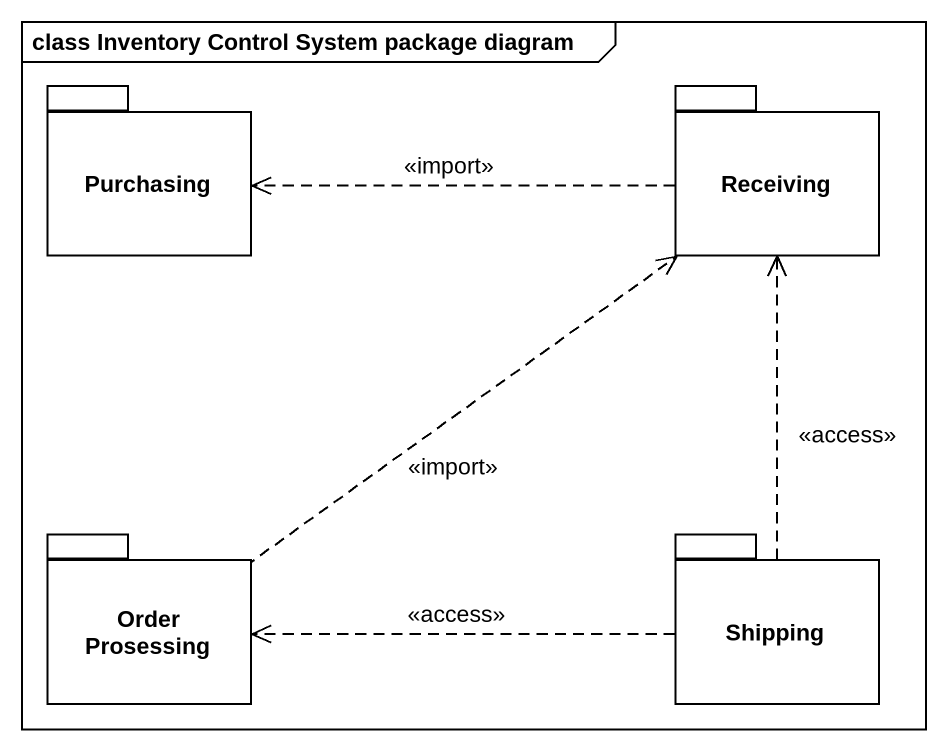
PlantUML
@startuml
mainframe class Inventory Control System package diagram
package Purchasing {
}
package Receiving {
}
package "Order Prosessing" as Order_Prosessing {
}
package Shipping {
}
Receiving .left.> Purchasing : <<import>>
Order_Prosessing .up.> Receiving : <<import>>
Shipping .up.> Receiving : <<access>>
Shipping .left.> Order_Prosessing : <<access>>
@enduml
